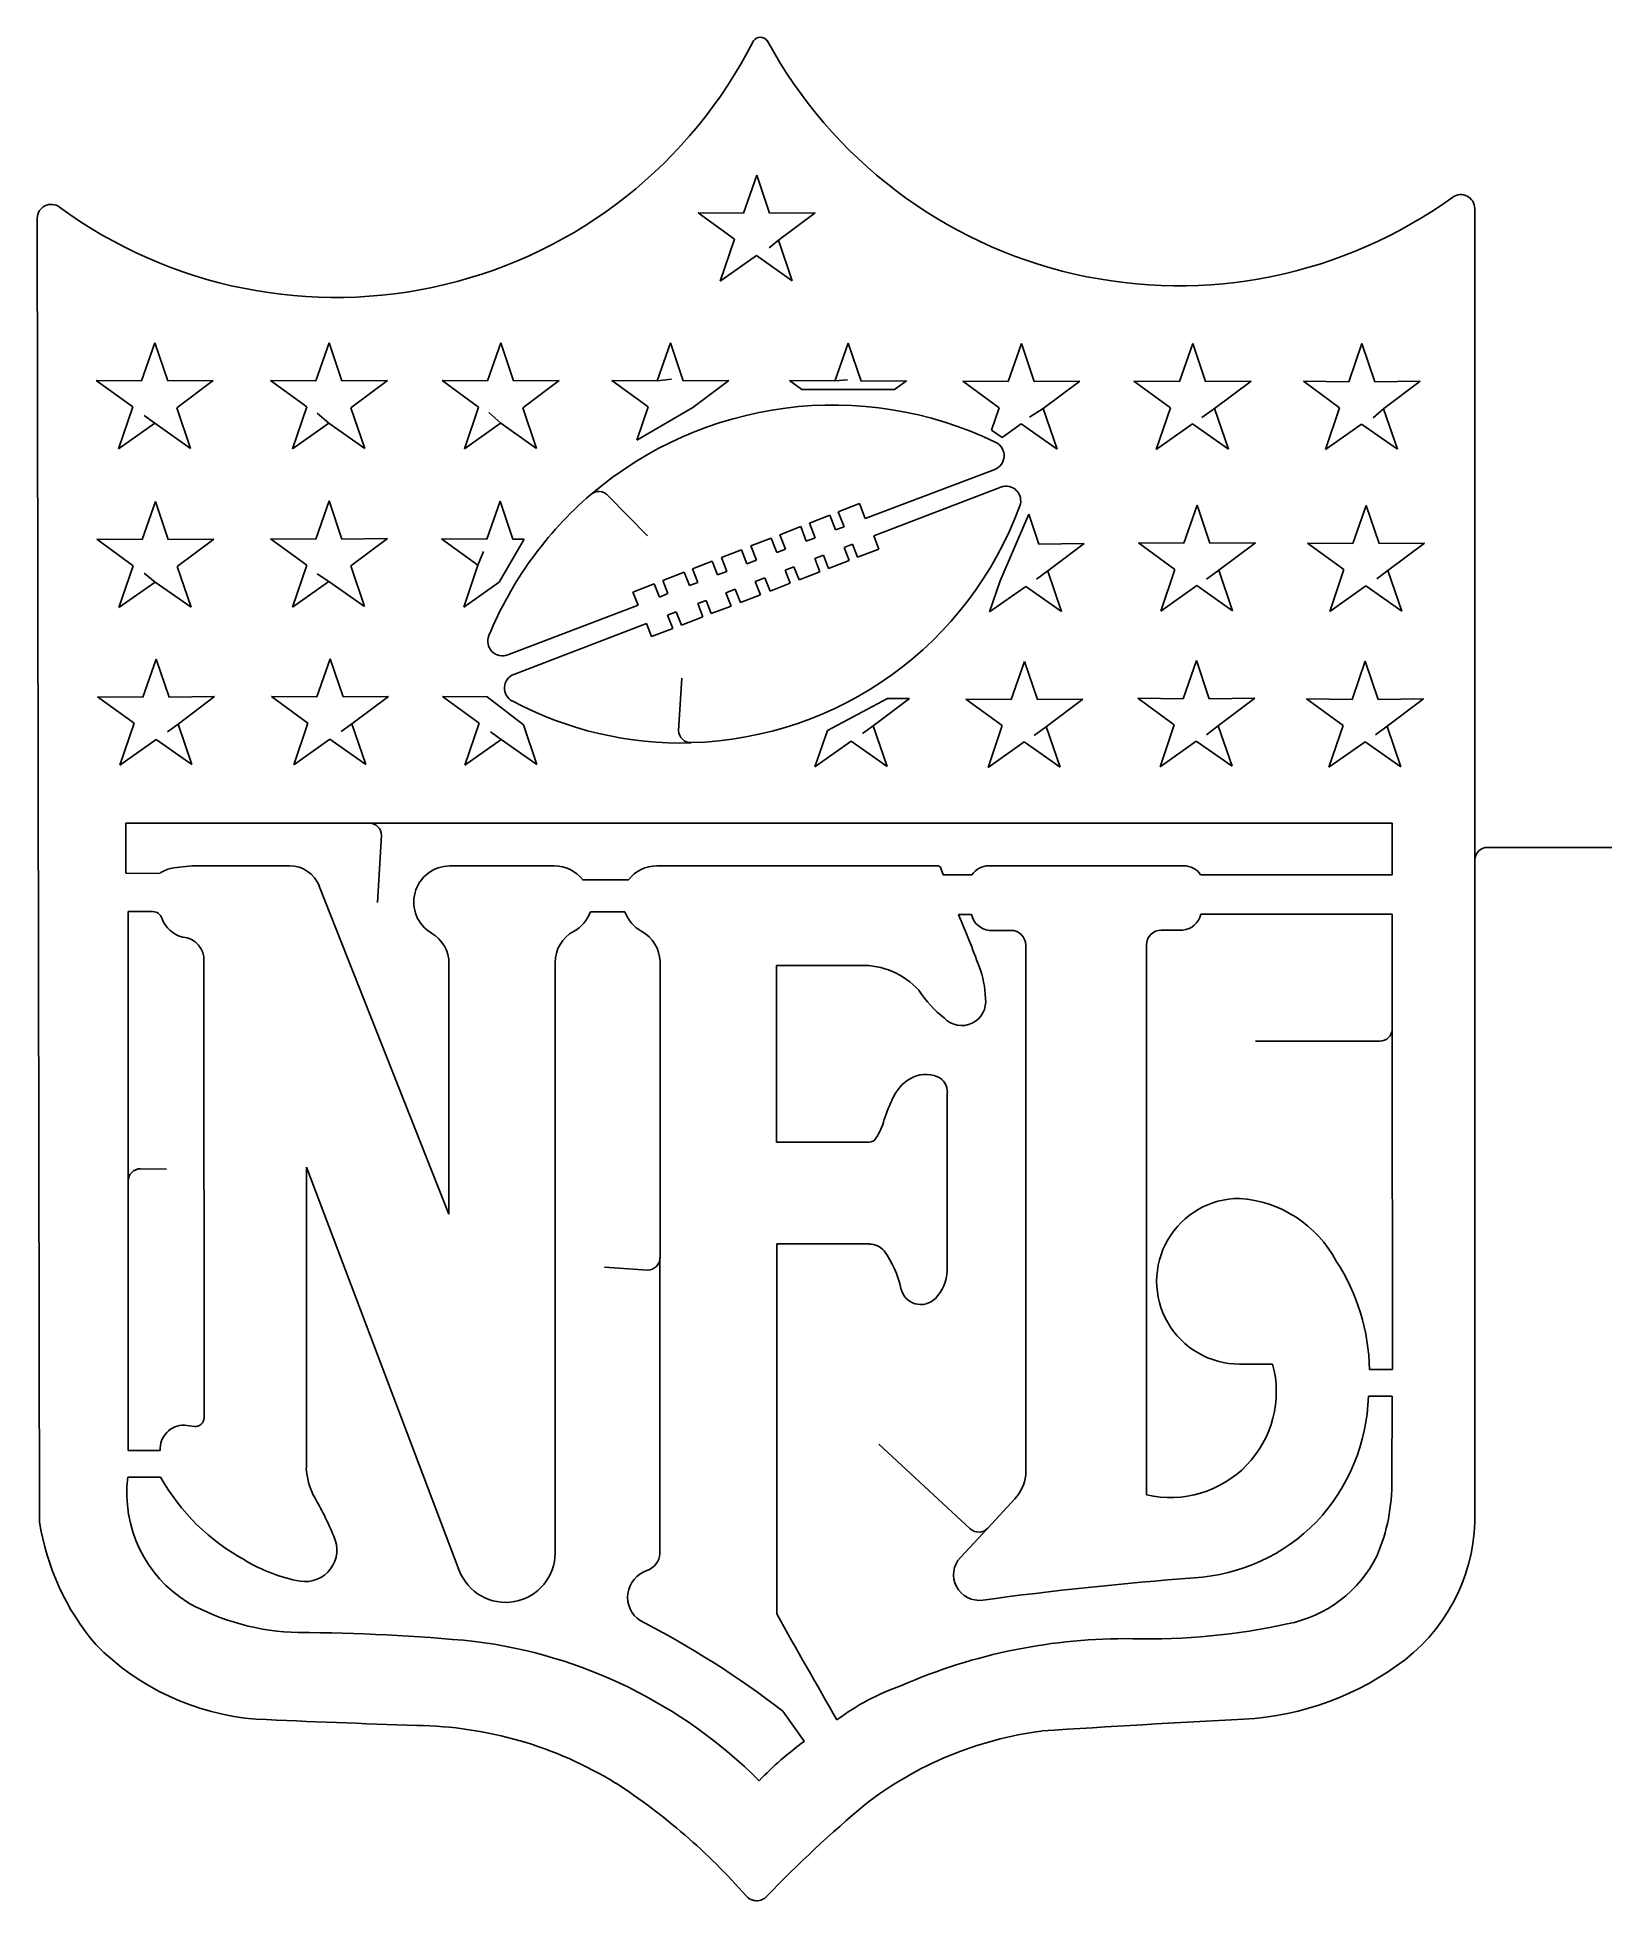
# Model space of a CAD drawing. Extents: x 10 to 137, y 10 to 160.
import ezdxf

# ---------------------------------------------------------------- set-up
doc = ezdxf.new("R2010")
doc.units = 0
doc.layers.add('WHITE', color=7, linetype='CONTINUOUS')

msp = doc.modelspace()

# ---------------------------------------------------------------- linework, layer by layer
at = {"layer": 'WHITE', "linetype": 'CONTINUOUS'}
for p, q in [((67.867, 148.792), (66.797, 145.732)), ((68.897, 145.732), (67.867, 148.792)), ((66.797, 145.732), (63.147, 145.762)), ((63.147, 145.762), (66.077, 143.631)), ((72.558, 145.762), (68.897, 145.732)), ((69.619, 143.562), (72.558, 145.762)), ((125.635, 146.102), (125.634, 93.701)), ((10.179, 40.474), (10, 145.314)), ((66.077, 143.631), (64.937, 140.261)), ((68.87, 142.943), (69.619, 143.562)), ((70.727, 140.29), (69.617, 143.56)), ((64.937, 140.261), (67.847, 142.31)), ((67.847, 142.31), (70.727, 140.29)), ((19.467, 135.297), (18.397, 132.237)), ((20.497, 132.238), (19.467, 135.297)), ((33.473, 135.297), (32.403, 132.237)), ((34.504, 132.238), (33.473, 135.297)), ((47.293, 135.294), (46.223, 132.234)), ((48.314, 132.235), (47.293, 135.294)), ((60.929, 135.296), (59.859, 132.236)), ((61.959, 132.237), (60.929, 135.296)), ((75.231, 135.282), (74.161, 132.222)), ((76.262, 132.223), (75.231, 135.282)), ((89.161, 135.239), (88.091, 132.179)), ((90.192, 132.18), (89.161, 135.239)), ((102.937, 135.241), (101.867, 132.181)), ((103.967, 132.182), (102.937, 135.241)), ((116.55, 135.231), (115.49, 132.171)), ((117.581, 132.172), (116.55, 135.231)), ((18.397, 132.237), (14.746, 132.266)), ((14.746, 132.266), (17.676, 130.136)), ((24.157, 132.269), (20.497, 132.238)), ((21.217, 130.07), (24.157, 132.269)), ((32.403, 132.237), (28.753, 132.266)), ((28.753, 132.266), (31.682, 130.136)), ((38.164, 132.269), (34.504, 132.238)), ((35.224, 130.07), (38.164, 132.269)), ((46.223, 132.234), (42.572, 132.264)), ((42.572, 132.264), (45.501, 130.134)), ((51.985, 132.265), (48.314, 132.235)), ((49.046, 130.066), (51.985, 132.265)), ((59.864, 132.239), (56.213, 132.268)), ((56.213, 132.268), (59.142, 130.138)), ((61.015, 132.382), (59.864, 132.239)), ((65.619, 132.268), (61.959, 132.237)), ((62.72, 130.108), (65.619, 132.268)), ((74.164, 132.227), (70.513, 132.256)), ((70.513, 132.256), (71.503, 131.545)), ((75.167, 132.31), (74.164, 132.227)), ((79.923, 132.253), (76.262, 132.223)), ((78.963, 131.544), (79.923, 132.253)), ((88.091, 132.179), (84.451, 132.209)), ((84.451, 132.209), (87.37, 130.079)), ((93.853, 132.21), (90.192, 132.18)), ((90.913, 130.01), (93.853, 132.21)), ((101.867, 132.181), (98.216, 132.21)), ((98.216, 132.21), (101.146, 130.08)), ((107.628, 132.212), (103.967, 132.182)), ((104.688, 130.013), (107.628, 132.212)), ((115.49, 132.171), (111.84, 132.2)), ((111.84, 132.2), (114.759, 130.07)), ((121.242, 132.203), (117.581, 132.172)), ((118.302, 130.004), (121.242, 132.203)), ((71.503, 131.545), (78.963, 131.544)), ((17.676, 130.136), (16.536, 126.765)), ((18.588, 129.461), (19.447, 128.83)), ((22.327, 126.81), (21.217, 130.07)), ((31.682, 130.136), (30.542, 126.776)), ((32.515, 129.642), (33.455, 128.83)), ((36.345, 126.81), (35.224, 130.07)), ((45.501, 130.134), (44.361, 126.774)), ((46.329, 129.706), (47.277, 128.826)), ((50.157, 126.806), (49.046, 130.066)), ((59.142, 130.138), (58.231, 127.468)), ((58.231, 127.468), (62.72, 130.108)), ((87.37, 130.079), (86.759, 128.279)), ((89.824, 129.32), (90.913, 130.01)), ((92.026, 126.748), (90.905, 130.008)), ((101.146, 130.08), (100.006, 126.72)), ((103.668, 129.285), (104.688, 130.013)), ((105.805, 126.75), (104.684, 130.01)), ((114.759, 130.07), (113.619, 126.71)), ((117.445, 129.266), (118.302, 130.004)), ((119.418, 126.74), (118.298, 130)), ((16.536, 126.765), (19.445, 128.824)), ((19.447, 128.83), (22.327, 126.81)), ((30.542, 126.776), (33.452, 128.826)), ((33.455, 128.83), (36.345, 126.81)), ((44.361, 126.774), (47.271, 128.824)), ((47.277, 128.826), (50.157, 126.806)), ((86.759, 128.279), (87.608, 127.689)), ((87.608, 127.689), (89.137, 128.768)), ((89.137, 128.768), (92.026, 126.748)), ((100.006, 126.72), (102.916, 128.77)), ((102.916, 128.77), (105.805, 126.75)), ((113.619, 126.71), (116.529, 128.76)), ((116.529, 128.76), (119.418, 126.74)), ((76.604, 121.161), (87.013, 125.12)), ((59.091, 119.772), (55.931, 122.989)), ((87.504, 123.698), (77.284, 119.767)), ((19.5, 122.531), (18.43, 119.471)), ((20.53, 119.472), (19.5, 122.531)), ((33.47, 122.577), (32.4, 119.516)), ((34.5, 119.518), (33.47, 122.577)), ((47.235, 122.572), (46.165, 119.512)), ((48.265, 119.513), (47.235, 122.572)), ((72.108, 120.795), (73.747, 121.434)), ((73.747, 121.434), (74.216, 120.243)), ((74.425, 121.701), (76.134, 122.361)), ((74.896, 120.502), (74.425, 121.701)), ((76.134, 122.361), (76.604, 121.161)), ((89.747, 121.504), (87.446, 116.163)), ((90.557, 119.115), (89.747, 121.504)), ((103.293, 122.238), (102.223, 119.178)), ((104.313, 119.179), (103.293, 122.238)), ((116.894, 122.214), (115.824, 119.154)), ((117.924, 119.155), (116.894, 122.214)), ((69.729, 119.866), (71.409, 120.526)), ((71.409, 120.526), (71.859, 119.356)), ((72.559, 119.616), (72.108, 120.795)), ((74.216, 120.243), (74.896, 120.502)), ((18.43, 119.471), (14.789, 119.501)), ((14.789, 119.501), (17.708, 117.371)), ((24.191, 119.502), (20.53, 119.472)), ((21.251, 117.303), (24.191, 119.502)), ((32.4, 119.516), (28.75, 119.545)), ((28.75, 119.545), (31.68, 117.415)), ((38.16, 119.549), (34.5, 119.518)), ((35.22, 117.35), (38.16, 119.549)), ((46.165, 119.512), (42.515, 119.542)), ((42.515, 119.542), (45.445, 117.412)), ((45.889, 118.524), (45.449, 117.414)), ((47.157, 116.053), (49.156, 119.513)), ((49.156, 119.513), (48.265, 119.513)), ((65.033, 118.037), (66.633, 118.657)), ((66.633, 118.657), (67.072, 117.527)), ((67.4, 118.957), (69.029, 119.597)), ((67.851, 117.817), (67.4, 118.957)), ((69.029, 119.597), (69.479, 118.446)), ((69.479, 118.446), (70.179, 118.706)), ((70.179, 118.706), (69.729, 119.866)), ((71.859, 119.356), (72.559, 119.616)), ((75.572, 119.104), (74.892, 118.843)), ((74.892, 118.843), (75.302, 117.783)), ((75.983, 118.045), (75.572, 119.104)), ((77.694, 118.696), (75.983, 118.045)), ((77.284, 119.767), (77.694, 118.696)), ((94.218, 119.146), (90.557, 119.115)), ((91.279, 116.947), (94.218, 119.146)), ((102.223, 119.178), (98.572, 119.208)), ((98.572, 119.208), (101.502, 117.078)), ((107.983, 119.209), (104.313, 119.179)), ((105.043, 117.009), (107.983, 119.209)), ((115.824, 119.154), (112.174, 119.183)), ((112.174, 119.183), (115.104, 117.053)), ((121.585, 119.186), (117.924, 119.155)), ((118.645, 116.987), (121.585, 119.186)), ((17.708, 117.371), (16.568, 114.001)), ((22.371, 114.034), (21.251, 117.303)), ((31.68, 117.415), (30.539, 114.044)), ((36.331, 114.081), (35.22, 117.35)), ((45.449, 117.414), (44.308, 114.043)), ((62.704, 117.119), (64.284, 117.738)), ((63.135, 116.02), (62.704, 117.119)), ((64.284, 117.738), (64.714, 116.627)), ((64.714, 116.627), (65.473, 116.917)), ((65.473, 116.917), (65.033, 118.037)), ((67.072, 117.527), (67.851, 117.817)), ((70.861, 117.291), (70.151, 117.021)), ((70.151, 117.021), (70.57, 115.96)), ((71.271, 116.231), (70.861, 117.291)), ((73.241, 118.211), (72.541, 117.941)), ((72.541, 117.941), (72.951, 116.871)), ((73.651, 117.142), (73.241, 118.211)), ((75.302, 117.783), (73.651, 117.142)), ((90.37, 116.3), (91.279, 116.947)), ((92.385, 113.682), (91.274, 116.942)), ((101.502, 117.078), (100.362, 113.717)), ((104.043, 116.281), (105.043, 117.009)), ((106.151, 113.747), (105.04, 117.007)), ((115.104, 117.053), (113.964, 113.693)), ((117.747, 116.309), (118.645, 116.987)), ((119.753, 113.723), (118.643, 116.983)), ((16.568, 114.001), (19.478, 116.051)), ((18.591, 116.774), (19.481, 116.054)), ((19.481, 116.054), (22.371, 114.034)), ((30.539, 114.044), (33.449, 116.094)), ((32.501, 116.714), (33.451, 116.101)), ((33.451, 116.101), (36.331, 114.081)), ((44.308, 114.043), (47.157, 116.053)), ((57.918, 115.255), (59.618, 115.924)), ((59.618, 115.924), (60.037, 114.853)), ((60.306, 116.191), (62.026, 116.861)), ((60.726, 115.132), (60.306, 116.191)), ((62.026, 116.861), (62.456, 115.771)), ((62.456, 115.771), (63.135, 116.02)), ((66.147, 115.477), (65.387, 115.186)), ((66.557, 114.418), (66.147, 115.477)), ((68.529, 116.4), (67.749, 116.099)), ((67.749, 116.099), (68.168, 115.039)), ((68.939, 115.33), (68.529, 116.4)), ((70.57, 115.96), (68.939, 115.33)), ((72.951, 116.871), (71.271, 116.231)), ((87.446, 116.163), (86.596, 113.653)), ((86.596, 113.653), (89.506, 115.703)), ((89.506, 115.703), (92.385, 113.682)), ((100.362, 113.717), (103.272, 115.767)), ((103.272, 115.767), (106.151, 113.747)), ((113.964, 113.693), (116.874, 115.743)), ((116.874, 115.743), (119.753, 113.723)), ((47.84, 110.196), (58.329, 114.196)), ((58.329, 114.196), (57.918, 115.255)), ((60.037, 114.853), (60.726, 115.132)), ((63.806, 114.585), (63.126, 114.324)), ((63.126, 114.324), (63.545, 113.253)), ((64.216, 113.515), (63.806, 114.585)), ((65.806, 114.126), (64.216, 113.515)), ((65.387, 115.186), (65.806, 114.126)), ((68.168, 115.039), (66.557, 114.418)), ((59.001, 112.729), (48.33, 108.628)), ((59.411, 111.67), (59.001, 112.729)), ((61.404, 113.652), (60.703, 113.391)), ((60.703, 113.391), (61.122, 112.321)), ((61.814, 112.592), (61.404, 113.652)), ((63.545, 113.253), (61.814, 112.592)), ((61.122, 112.321), (59.411, 111.67)), ((19.575, 109.867), (18.504, 106.807)), ((20.605, 106.808), (19.575, 109.867)), ((33.564, 109.881), (32.494, 106.821)), ((34.595, 106.822), (33.564, 109.881)), ((89.417, 109.673), (88.346, 106.612)), ((90.447, 106.614), (89.417, 109.673)), ((103.25, 109.737), (102.179, 106.677)), ((104.27, 106.677), (103.25, 109.737)), ((116.822, 109.682), (115.752, 106.622)), ((117.852, 106.622), (116.822, 109.682)), ((61.834, 108.331), (61.584, 104.111)), ((18.504, 106.807), (14.854, 106.836)), ((14.854, 106.836), (17.784, 104.706)), ((24.265, 106.839), (20.605, 106.808)), ((21.325, 104.64), (24.265, 106.839)), ((32.494, 106.821), (28.844, 106.85)), ((28.844, 106.85), (31.774, 104.72)), ((38.256, 106.853), (34.595, 106.822)), ((35.316, 104.654), (38.256, 106.853)), ((46.177, 106.814), (42.606, 106.843)), ((42.606, 106.843), (45.536, 104.713)), ((49.098, 104.575), (46.177, 106.814)), ((78.382, 106.68), (73.551, 104.129)), ((77.232, 104.491), (80.172, 106.69)), ((80.172, 106.69), (78.382, 106.68)), ((88.346, 106.612), (84.695, 106.641)), ((84.695, 106.641), (87.624, 104.511)), ((94.108, 106.645), (90.447, 106.614)), ((91.168, 104.446), (94.108, 106.645)), ((102.179, 106.677), (98.528, 106.707)), ((98.528, 106.707), (101.457, 104.577)), ((107.94, 106.707), (104.27, 106.677)), ((105.001, 104.508), (107.94, 106.707)), ((115.752, 106.622), (112.102, 106.652)), ((112.102, 106.652), (115.032, 104.522)), ((121.513, 106.652), (117.852, 106.622)), ((118.573, 104.453), (121.513, 106.652)), ((17.784, 104.706), (16.644, 101.335)), ((20.466, 104.001), (21.325, 104.64)), ((22.443, 101.374), (21.322, 104.634)), ((31.774, 104.72), (30.634, 101.349)), ((34.456, 104.036), (35.316, 104.654)), ((36.423, 101.388), (35.312, 104.648)), ((45.536, 104.713), (44.396, 101.342)), ((46.46, 104.008), (47.308, 103.405)), ((50.188, 101.385), (49.098, 104.575)), ((73.551, 104.129), (72.55, 101.188)), ((76.383, 103.864), (77.232, 104.491)), ((78.35, 101.227), (77.23, 104.487)), ((87.624, 104.511), (86.483, 101.151)), ((90.198, 103.728), (91.168, 104.446)), ((92.272, 101.181), (91.161, 104.441)), ((101.457, 104.577), (100.316, 101.206)), ((104.061, 103.771), (105.001, 104.508)), ((106.105, 101.245), (104.994, 104.505)), ((115.032, 104.522), (113.892, 101.161)), ((117.643, 103.763), (118.573, 104.453)), ((119.681, 101.19), (118.57, 104.45)), ((16.644, 101.335), (19.553, 103.394)), ((19.553, 103.394), (22.443, 101.374)), ((30.634, 101.349), (33.543, 103.408)), ((33.543, 103.408), (36.423, 101.388)), ((44.396, 101.342), (47.306, 103.402)), ((47.308, 103.405), (50.188, 101.385)), ((72.55, 101.188), (75.46, 103.247)), ((75.46, 103.247), (78.35, 101.227)), ((86.483, 101.151), (89.393, 103.201)), ((89.393, 103.201), (92.272, 101.181)), ((100.316, 101.206), (103.226, 103.265)), ((103.226, 103.265), (106.105, 101.245)), ((113.892, 101.161), (116.802, 103.21)), ((116.802, 103.21), (119.681, 101.19)), ((36.692, 96.672), (17.132, 96.671)), ((17.132, 96.671), (17.132, 92.63)), ((118.994, 96.665), (36.684, 96.665)), ((118.994, 92.515), (118.994, 96.665)), ((37.364, 90.273), (37.692, 95.673)), ((136.644, 94.715), (126.644, 94.715)), ((22.709, 93.237), (30.289, 93.237)), ((43.188, 93.237), (51.577, 93.237)), ((59.847, 93.237), (82.416, 93.237)), ((82.685, 93.046), (82.875, 92.515)), ((86.534, 93.235), (102.214, 93.235)), ((125.644, 93.711), (125.644, 41.31)), ((17.132, 92.63), (19.851, 92.629)), ((32.688, 91.597), (43.118, 65.217)), ((53.867, 92.107), (57.547, 92.107)), ((82.875, 92.515), (85.174, 92.515)), ((103.574, 92.515), (118.994, 92.515)), ((17.301, 89.548), (17.3, 67.867)), ((19.301, 89.549), (17.301, 89.548)), ((57.267, 89.542), (54.487, 89.542)), ((85.137, 89.321), (84.106, 89.321)), ((118.99, 89.335), (103.59, 89.335)), ((118.99, 88.136), (118.99, 89.335)), ((88.327, 88.042), (86.587, 88.042)), ((102.14, 88.055), (100.399, 88.055)), ((118.99, 80.126), (118.99, 88.136)), ((23.423, 48.842), (23.402, 85.531)), ((51.657, 85.46), (51.657, 37.989)), ((60.097, 61.724), (60.097, 85.533)), ((89.509, 44.223), (89.509, 86.862)), ((99.229, 86.875), (99.229, 42.634)), ((43.118, 65.217), (43.118, 85.357)), ((69.474, 85.229), (69.473, 70.998)), ((76.214, 85.23), (69.474, 85.229)), ((118.997, 52.719), (118.986, 80.118)), ((107.99, 79.126), (117.99, 79.126)), ((83.201, 74.964), (83.201, 60.663)), ((69.473, 70.998), (76.923, 70.997)), ((31.644, 68.998), (31.643, 44.778)), ((43.935, 36.568), (31.644, 68.998)), ((17.306, 67.875), (17.305, 46.205)), ((20.386, 68.835), (18.306, 68.875)), ((60.085, 37.904), (60.085, 61.713)), ((76.929, 62.82), (69.478, 62.82)), ((69.478, 62.82), (69.478, 33.07)), ((55.629, 60.966), (59.097, 60.725)), ((109.369, 53.163), (106.699, 53.162)), ((117.158, 52.72), (118.997, 52.719)), ((118.976, 50.569), (117.076, 50.569)), ((118.966, 43.799), (118.976, 50.569)), ((21.834, 48.253), (22.634, 48.153)), ((77.704, 46.716), (85.041, 39.916)), ((17.305, 46.205), (19.895, 46.204)), ((19.92, 44.057), (17.279, 44.057)), ((86.451, 39.965), (88.62, 42.314)), ((84.265, 37.606), (86.434, 39.946)), ((71.698, 22.826), (69.967, 25.246))]:
    msp.add_line(p, q, dxfattribs=at)
for centre, radius, start, end in [((34.018, 176.583), 37.642, 233.7858, 333.149), ((68.158, 159.183), 0.688, 36.91866, 144.4623), ((101.816, 177.523), 37.639, 208.4314, 305.8438), ((124.505, 146.103), 1.118, 359.9497, 125.496), ((11.12, 145.314), 1.12, 53.75726, 180), ((74.012, 100.36), 29.934, 64.06841, 130.6656), ((86.594, 126.22), 1.177, 290.8523, 64.39429), ((74.021, 100.379), 29.932, 130.6524, 157.6796), ((55.172, 122.34), 0.999, 40.53284, 131.0337), ((87.924, 122.589), 1.18, 340.1829, 110.7427), ((61.804, 132.099), 28.97, 271.5824, 340.0017), ((47.421, 111.298), 1.179, 157.6119, 290.8176), ((48.749, 107.528), 1.177, 110.8523, 241.8987), ((61.799, 132.077), 28.97, 242.001, 271.5607), ((62.584, 104.14), 1, 181.6611, 271.1458), ((36.692, 95.673), 1, 0, 90), ((126.644, 93.715), 1, 90, 180.229), ((21.341, 90.489), 2.608, 103.5823, 124.848), ((23.079, 80.529), 12.708, 91.66772, 100.6521), ((30.289, 90.658), 2.579, 21.37608, 90), ((43.198, 90.316), 2.913, 90.19611, 239.4647), ((51.577, 90.327), 2.91, 37.85774, 90), ((59.846, 90.318), 2.913, 89.98038, 142.1112), ((82.416, 92.957), 0.28, 18.30664, 90), ((86.544, 91.576), 1.661, 90.3457, 145.5732), ((102.214, 91.576), 1.659, 34.62265, 90), ((19.302, 88.791), 0.759, 18.3633, 90.07555), ((22.241, 89.78), 2.34, 198.6747, 256.932), ((51.737, 90.512), 2.916, 298.7582, 340.5709), ((60.016, 90.521), 2.916, 199.6022, 241.3347), ((0.306, 53.871), 90.99, 20.09925, 22.92987), ((86.757, 89.701), 1.668, 193.201, 264.1492), ((101.97, 89.714), 1.664, 275.851, 346.8324), ((21.552, 85.66), 1.854, 356.0112, 85.03296), ((40.269, 85.357), 2.849, 0, 59.39873), ((54.497, 85.461), 2.846, 118.5462, 180.0202), ((57.248, 85.463), 2.85, 1.40748, 61.28524), ((88.33, 86.862), 1.179, 0, 90.14558), ((100.399, 86.876), 1.179, 90, 180.049), ((76.355, 79.061), 6.171, 42.37299, 91.30939), ((78.626, 82.381), 7.645, 1.41546, 21.15427), ((88.975, 88.5), 9.634, 213.225, 231.4052), ((84.356, 82.32), 1.935, 224.1429, 7.42247), ((117.99, 80.126), 1, 270, 0), ((81.452, 74.035), 2.426, 66.81383, 121.0164), ((82.012, 73.125), 3.495, 121.1971, 155.4882), ((81.861, 75.044), 1.347, 356.5833, 65.90798), ((90.752, 68.816), 13.241, 154.2131, 162.371), ((73.244, 74.125), 5.058, 326.533, 345.1204), ((76.884, 71.657), 0.661, 273.3817, 330.9954), ((18.306, 67.875), 1, 90, 180), ((106.699, 59.821), 6.659, 89.91409, 270), ((106.039, 56.931), 9.583, 28.14041, 85.99106), ((59.097, 61.725), 1, 270, 359.9427), ((76.93, 61.27), 1.548, 39.75818, 90.03694), ((71.392, 57.421), 8.281, 12.6954, 35.7249), ((100.438, 52.371), 16.728, 1.19577, 32.87023), ((79.882, 60.782), 3.321, 315.2317, 357.9466), ((81.072, 59.591), 1.639, 192.3316, 315.4944), ((101.138, 50.944), 8.526, 257.0623, 15.08768), ((101.587, 51.069), 15.497, 316.8805, 358.1511), ((21.814, 46.333), 1.923, 89.40324, 183.8458), ((22.724, 48.842), 0.695, 262.5579, 0), ((27.558, 42.798), 10.356, 173.017, 238.3422), ((35.04, 52.648), 17.394, 209.6047, 241.3898), ((37.052, 45.028), 5.415, 182.6463, 207.0434), ((86.12, 44.633), 3.41, 317.151, 353.1019), ((104.068, 43.609), 14.892, 336.911, 0.73067), ((10.854, 29.959), 24.82, 22.15162, 30.53144), ((30.058, 43.605), 20.122, 188.9507, 220.2449), ((102.126, 50.989), 15.048, 273.5428, 315.7), ((110.995, 40.94), 14.654, 308.1256, 1.44685), ((31.554, 38.208), 2.544, 260.9364, 25.87004), ((85.721, 40.646), 0.998, 227.0309, 316.9888), ((47.667, 37.989), 3.99, 200.8449, 0), ((58.557, 38.005), 1.527, 288.2807, 356.2182), ((85.765, 36.216), 2.058, 137.1798, 277.8191), ((108.628, 42.27), 10.192, 280.8524, 333.7796), ((33.721, 49.137), 13.692, 239.1992, 259.1858), ((59.746, 34.404), 2.257, 108.267, 236.3663), ((124.035, -245.102), 281.852, 94.26863, 97.74633), ((31.469, 50.847), 19.288, 241.0031, 268.6035), ((768.777, 424.879), 801.582, 209.2614, 209.9627), ((30.55, -119.632), 151.2, 84.45528, 89.82986), ((24.778, -33.263), 73.928, 52.31956, 62.86373), ((99.246, 84.689), 53.631, 268.7938, 282.1639), ((29.258, 45.004), 20.475, 224.6834, 265.4086), ((40.319, -8.032), 39.189, 44.94625, 82.90563), ((97.547, -13.96), 45.037, 89.27478, 113.5995), ((105.824, 47.889), 23.317, 273.0466, 307.5791), ((85.667, 9.54), 18.804, 109.0902, 127.0893), ((79.659, 1188.345), 1164.907, 267.4396, 268.075), ((40.139, -7.154), 31.251, 58.41051, 89.28497), ((184.152, -1428.969), 1455.622, 93.03577, 93.67653), ((87.479, 0.986), 26.939, 125.8509, 136.128), ((94.612, -5.601), 29.496, 97.40017, 127.6586), ((29.49, -22.372), 49.809, 41.12445, 57.14561), ((142.102, -60.31), 101.906, 130.0046, 136.0866), ((67.862, 11.118), 1.118, 220.6291, 317.8642)]:
    msp.add_arc(centre, radius, start, end, dxfattribs=at)

doc.saveas('drawing.dxf')
